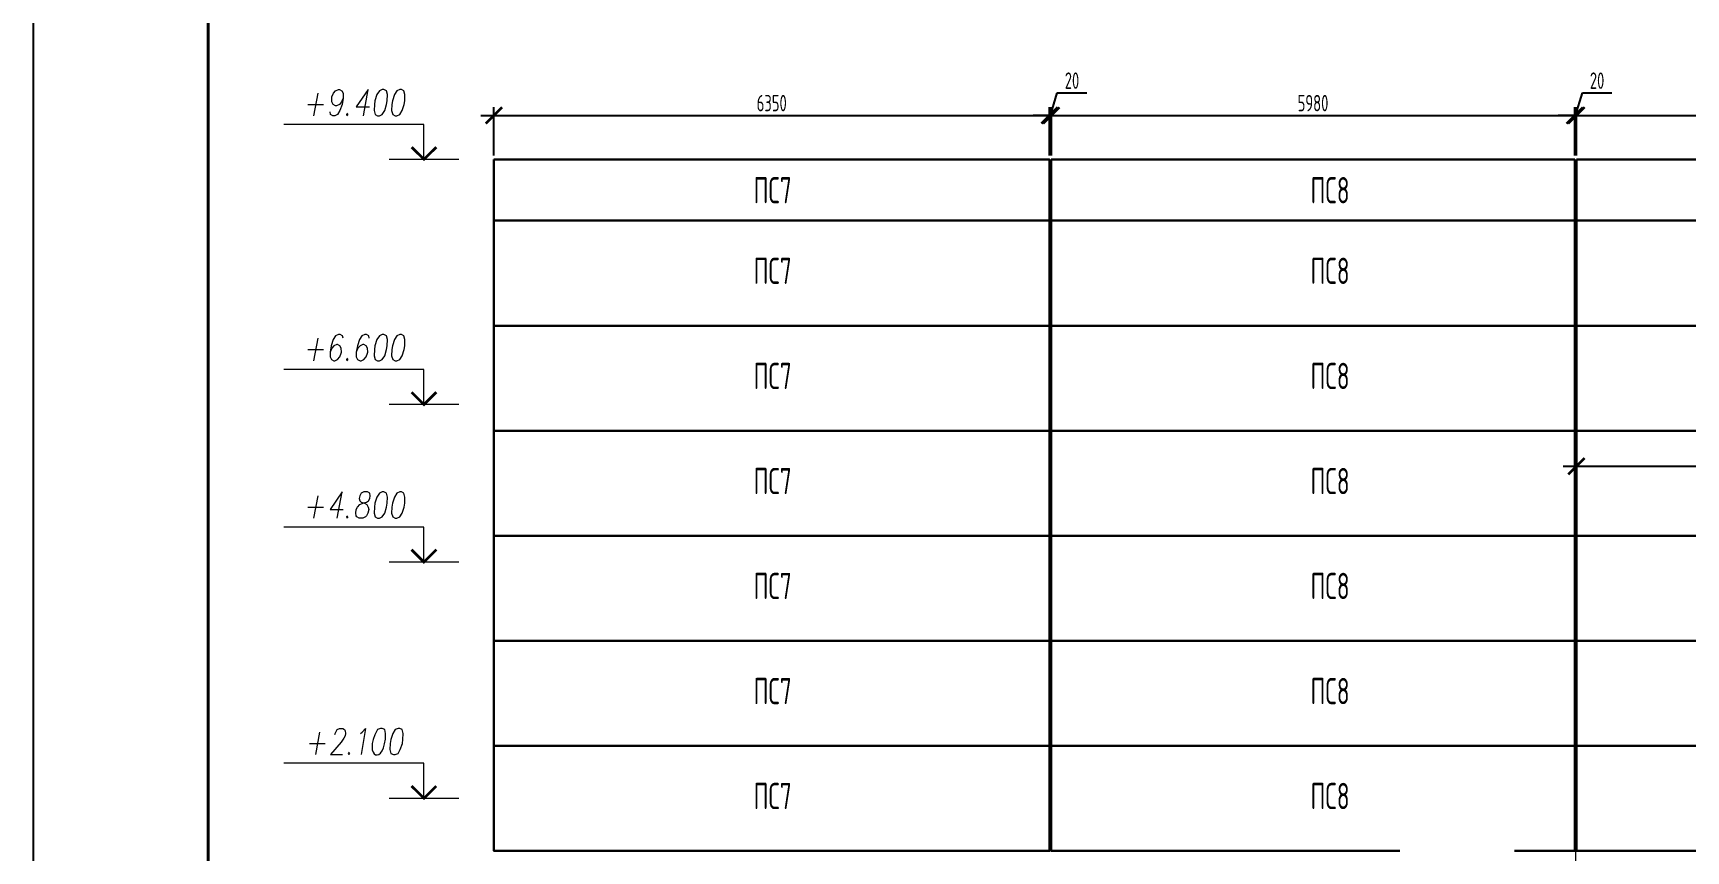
# Model space of a CAD drawing. Header units: millimetres. Extents: x 148937 to 2048786, y 870 to 351006.
# Drawn here: x 648598 to 667485, y 243391 to 252734 of the extents above; entities that cross this region are included whole.
import ezdxf
from ezdxf.enums import TextEntityAlignment as Align

# ---------------------------------------------------------------- set-up
doc = ezdxf.new("R2010")
doc.units = ezdxf.units.MM
doc.layers.get('Defpoints').update_dxf_attribs({"color": 4})
doc.layers.add('PDF _Геометрия', color=7, linetype='Continuous')
doc.layers.add('PDF _Сплошная заливка', color=7, linetype='Continuous', true_color=0x007eff)
doc.layers.add('Размер', color=72, linetype='Continuous', lineweight=0)
doc.layers.add('Текстовые примечания', color=52, linetype='Continuous', lineweight=25)
doc.styles.add('_PP_Text Style', font='cs_gost2304.shx', dxfattribs={"width": 0.8})
doc.styles.add('М2.5', font='isocpeui.ttf', dxfattribs={"height": 2.5})
doc.styles.add('М3', font='isocpeui.ttf', dxfattribs={"height": 3})
doc.dimstyles.new('_PP_DIM Style', dxfattribs={"dimtxt": 2.5, "dimasz": 2.5, "dimexe": 1.25, "dimexo": 0.625, "dimtad": 1, "dimdec": 0, "dimrnd": 0.001, "dimtxsty": '_PP_Text Style', "dimblk": 'ARCHTICK', "dimcen": 2.5, "dimdle": 2, "dimadec": 0, "dimazin": 2, "dimtfac": 0.75, "dimtdec": 0, "dimtmove": 1, "dimatfit": 3, "dimfxl": 1, "dimtfill": 1, "dimtolj": 1, "dimarcsym": 0})

# ---------------------------------------------------------------- blocks, each defined once
blk = doc.blocks.new('_ArchTick')
at = {"color": 0, "linetype": 'ByBlock', "const_width": 0.15}
blk.add_lwpolyline([(-0.5, -0.5), (0.5, 0.5)], dxfattribs=at)
blk = doc.blocks.new('*D372')
at = {"layer": 'Defpoints', "color": 0, "ltscale": 75, "transparency": 16777216}
for p in [(660214, 251793), (653864, 251290), (660214, 251290)]:
    blk.add_point(p, dxfattribs=at)
at = {"layer": 'Размер', "color": 0, "lineweight": -2, "ltscale": 75, "transparency": 16777216}
for p, q in [((653714, 251793), (660364, 251793)), ((653864, 251337), (653864, 251887)), ((660214, 251337), (660214, 251887))]:
    blk.add_line(p, q, dxfattribs=at)
at = {"layer": 'Размер', "color": 0, "lineweight": -2, "ltscale": 75, "transparency": 16777216, "xscale": 187.5, "yscale": 187.5, "zscale": 187.5, "rotation": 180}
blk.add_blockref('_ArchTick', (653864, 251793), dxfattribs=at)
at = {"layer": 'Размер', "color": 0, "lineweight": -2, "ltscale": 75, "transparency": 16777216, "xscale": 187.5, "yscale": 187.5, "zscale": 187.5}
blk.add_blockref('_ArchTick', (660214, 251793), dxfattribs=at)
at = {"layer": 'Размер', "color": 0, "ltscale": 75, "transparency": 16777216, "insert": (657039, 251934), "char_height": 187.5, "attachment_point": 5, "style": '_PP_Text Style', "bg_fill": 3, "box_fill_scale": 1.1, "bg_fill_color": 256, "bg_fill_true_color": 13158600, "bg_fill_transparency": 0}
blk.add_mtext('\\A1;6350', dxfattribs=at)
blk = doc.blocks.new('*D373')
at = {"layer": 'Defpoints', "color": 0, "ltscale": 75, "transparency": 16777216}
for p in [(660234, 251793), (660214, 251290), (660234, 251290)]:
    blk.add_point(p, dxfattribs=at)
at = {"layer": 'Размер', "color": 0, "lineweight": -2, "ltscale": 75, "transparency": 16777216}
for p, q in [((660224, 251793), (660302, 252051)), ((660302, 252051), (660638, 252051)), ((660214, 251793), (660027, 251793)), ((660214, 251337), (660214, 251887)), ((660214, 251793), (660234, 251793)), ((660214, 251793), (660234, 251793)), ((660234, 251337), (660234, 251887)), ((660234, 251793), (660421, 251793))]:
    blk.add_line(p, q, dxfattribs=at)
at = {"layer": 'Размер', "color": 0, "lineweight": -2, "ltscale": 75, "transparency": 16777216, "xscale": 187.5, "yscale": 187.5, "zscale": 187.5}
blk.add_blockref('_ArchTick', (660214, 251793), dxfattribs=at)
at = {"layer": 'Размер', "color": 0, "lineweight": -2, "ltscale": 75, "transparency": 16777216, "xscale": 187.5, "yscale": 187.5, "zscale": 187.5, "rotation": 180}
blk.add_blockref('_ArchTick', (660234, 251793), dxfattribs=at)
at = {"layer": 'Размер', "color": 0, "ltscale": 75, "transparency": 16777216, "insert": (660470, 252191), "char_height": 187.5, "attachment_point": 5, "style": '_PP_Text Style', "bg_fill": 3, "box_fill_scale": 1.1, "bg_fill_color": 256, "bg_fill_true_color": 13158600, "bg_fill_transparency": 0}
blk.add_mtext('\\A1;20', dxfattribs=at)
blk = doc.blocks.new('*D331')
at = {"layer": 'Defpoints', "color": 0, "ltscale": 75, "transparency": 16777216}
for p in [(666214, 251793), (660234, 251290), (666214, 251290)]:
    blk.add_point(p, dxfattribs=at)
at = {"layer": 'Размер', "color": 0, "lineweight": -2, "ltscale": 75, "transparency": 16777216}
for p, q in [((660084, 251793), (666364, 251793)), ((660234, 251337), (660234, 251887)), ((666214, 251337), (666214, 251887))]:
    blk.add_line(p, q, dxfattribs=at)
at = {"layer": 'Размер', "color": 0, "lineweight": -2, "ltscale": 75, "transparency": 16777216, "xscale": 187.5, "yscale": 187.5, "zscale": 187.5, "rotation": 180}
blk.add_blockref('_ArchTick', (660234, 251793), dxfattribs=at)
at = {"layer": 'Размер', "color": 0, "lineweight": -2, "ltscale": 75, "transparency": 16777216, "xscale": 187.5, "yscale": 187.5, "zscale": 187.5}
blk.add_blockref('_ArchTick', (666214, 251793), dxfattribs=at)
at = {"layer": 'Размер', "color": 0, "ltscale": 75, "transparency": 16777216, "insert": (663224, 251934), "char_height": 187.5, "attachment_point": 5, "style": '_PP_Text Style', "bg_fill": 3, "box_fill_scale": 1.1, "bg_fill_color": 256, "bg_fill_true_color": 13158600, "bg_fill_transparency": 0}
blk.add_mtext('\\A1;5980', dxfattribs=at)
blk = doc.blocks.new('*D332')
at = {"layer": 'Defpoints', "color": 0, "ltscale": 75, "transparency": 16777216}
for p in [(666234, 251793), (666214, 251290), (666234, 251290)]:
    blk.add_point(p, dxfattribs=at)
at = {"layer": 'Размер', "color": 0, "lineweight": -2, "ltscale": 75, "transparency": 16777216}
for p, q in [((666224, 251793), (666302, 252051)), ((666302, 252051), (666638, 252051)), ((666214, 251793), (666027, 251793)), ((666214, 251337), (666214, 251887)), ((666214, 251793), (666234, 251793)), ((666214, 251793), (666234, 251793)), ((666234, 251337), (666234, 251887)), ((666234, 251793), (666421, 251793))]:
    blk.add_line(p, q, dxfattribs=at)
at = {"layer": 'Размер', "color": 0, "lineweight": -2, "ltscale": 75, "transparency": 16777216, "xscale": 187.5, "yscale": 187.5, "zscale": 187.5}
blk.add_blockref('_ArchTick', (666214, 251793), dxfattribs=at)
at = {"layer": 'Размер', "color": 0, "lineweight": -2, "ltscale": 75, "transparency": 16777216, "xscale": 187.5, "yscale": 187.5, "zscale": 187.5, "rotation": 180}
blk.add_blockref('_ArchTick', (666234, 251793), dxfattribs=at)
at = {"layer": 'Размер', "color": 0, "ltscale": 75, "transparency": 16777216, "insert": (666470, 252191), "char_height": 187.5, "attachment_point": 5, "style": '_PP_Text Style', "bg_fill": 3, "box_fill_scale": 1.1, "bg_fill_color": 256, "bg_fill_true_color": 13158600, "bg_fill_transparency": 0}
blk.add_mtext('\\A1;20', dxfattribs=at)
blk = doc.blocks.new('*D333')
at = {"layer": 'Defpoints', "color": 0, "ltscale": 75, "transparency": 16777216}
for p in [(672214, 251793), (666234, 251290), (672214, 251290)]:
    blk.add_point(p, dxfattribs=at)
at = {"layer": 'Размер', "color": 0, "lineweight": -2, "ltscale": 75, "transparency": 16777216}
for p, q in [((666084, 251793), (672364, 251793)), ((666234, 251337), (666234, 251887)), ((672214, 251337), (672214, 251887))]:
    blk.add_line(p, q, dxfattribs=at)
at = {"layer": 'Размер', "color": 0, "lineweight": -2, "ltscale": 75, "transparency": 16777216, "xscale": 187.5, "yscale": 187.5, "zscale": 187.5, "rotation": 180}
blk.add_blockref('_ArchTick', (666234, 251793), dxfattribs=at)
at = {"layer": 'Размер', "color": 0, "lineweight": -2, "ltscale": 75, "transparency": 16777216, "xscale": 187.5, "yscale": 187.5, "zscale": 187.5}
blk.add_blockref('_ArchTick', (672214, 251793), dxfattribs=at)
at = {"layer": 'Размер', "color": 0, "ltscale": 75, "transparency": 16777216, "insert": (669224, 251934), "char_height": 187.5, "attachment_point": 5, "style": '_PP_Text Style', "bg_fill": 3, "box_fill_scale": 1.1, "bg_fill_color": 256, "bg_fill_true_color": 13158600, "bg_fill_transparency": 0}
blk.add_mtext('\\A1;5980', dxfattribs=at)
blk = doc.blocks.new('*D347')
at = {"layer": 'Defpoints', "color": 0, "ltscale": 75, "transparency": 16777216}
for p in [(666234, 247786), (673123, 247786), (673123, 247786)]:
    blk.add_point(p, dxfattribs=at)
at = {"layer": 'Размер', "color": 0, "lineweight": -2, "ltscale": 75, "transparency": 16777216}
for p, q in [((666234, 247832), (666234, 247879)), ((673123, 247832), (673123, 247879)), ((666084, 247786), (673273, 247786))]:
    blk.add_line(p, q, dxfattribs=at)
at = {"layer": 'Размер', "color": 0, "lineweight": -2, "ltscale": 75, "transparency": 16777216, "xscale": 187.5, "yscale": 187.5, "zscale": 187.5, "rotation": 180}
blk.add_blockref('_ArchTick', (666234, 247786), dxfattribs=at)
at = {"layer": 'Размер', "color": 0, "lineweight": -2, "ltscale": 75, "transparency": 16777216, "xscale": 187.5, "yscale": 187.5, "zscale": 187.5}
blk.add_blockref('_ArchTick', (673123, 247786), dxfattribs=at)
at = {"layer": 'Размер', "color": 0, "ltscale": 75, "transparency": 16777216, "insert": (669679, 247926), "char_height": 187.5, "attachment_point": 5, "style": '_PP_Text Style', "bg_fill": 3, "box_fill_scale": 1.1, "bg_fill_color": 256, "bg_fill_true_color": 13158600, "bg_fill_transparency": 0}
blk.add_mtext('\\A1;6890', dxfattribs=at)
blk = doc.blocks.new('*U427')
blk.add_lwpolyline([(0, 0), (594, 0), (594, 420), (0, 420)], close=True)
at = {"const_width": 0.35}
blk.add_lwpolyline([(20, 5), (589, 5), (589, 415), (20, 415)], close=True, dxfattribs=at)
at = {"style": 'М2.5'}
for tag, height, p in [('ГРАФА_ЗАКАЗЧИК', 2.5, (474.05, 55)), ('ГРАФА_10Ф3-1', 2.5, (405, 32.5)), ('ГРАФА_13Ф3-1', 2.5, (460, 32.5)), ('ГРАФА_10Ф3-2', 2.5, (405, 27.5)), ('ГРАФА_13Ф3-2', 2.5, (460, 27.5)), ('ГРАФА_10Ф3-3', 2.5, (405, 22.5)), ('ГРАФА_13Ф3-3', 2.5, (460, 22.5)), ('ГРАФА_10Ф3-4', 2.5, (405, 17.5)), ('ГРАФА_13Ф3-4', 2.5, (460, 17.5)), ('ГРАФА_10Ф3-5', 2.5, (405, 12.5)), ('ГРАФА_13Ф3-5', 2.5, (460, 12.5)), ('ГРАФА_10Ф3-6', 2.5, (405, 7.5)), ('ГРАФА_13Ф3-6', 2.5, (460, 7.5)), ('ФОРМАТ', 3, (527.51, 2.5)), ('СВОЙСТВА_2', 3, (549.57, 2.5))]:
    blk.add_attdef(tag, text='', height=height, dxfattribs=at).set_placement(p, align=Align.MIDDLE_LEFT)
at = {"style": 'М3'}
for tag, p in [('ГРАФА_1Ф3', (529, 55)), ('ГРАФА_6Ф3', (546.5, 25)), ('ГРАФА_7Ф3', (562.5, 25)), ('ГРАФА_8Ф3', (580, 25))]:
    blk.add_attdef(tag, text='', height=3, dxfattribs=at).set_placement(p, align=Align.MIDDLE_CENTER)
at = {"lineweight": 30, "flags": 104}
for tag, height, p in [('ГРАФА_2Ф3', 2.4, (529, 42.5)), ('ГРАФА_3Ф3', 2.5, (504, 27.5)), ('ГРАФА_4Ф3', 2.5, (504, 12.5))]:
    blk.add_attdef(tag, text='', height=height, dxfattribs=at).set_placement(p, align=Align.MIDDLE_CENTER)

msp = doc.modelspace()

# ---------------------------------------------------------------- linework, layer by layer
at = {"layer": 'PDF _Геометрия', "color": 7, "lineweight": 15}
for points in [[(651851.45271, 252047.99171), (651804.1917, 251790.20438)], [(652141.46258, 251989.98973), (652122.12853, 251947.02518), (652098.49802, 251919.09822), (652066.27461, 251904.06062), (652055.53347, 251904.06062), (652027.60651, 251919.09822), (652012.56891, 251947.02518), (652010.42068, 251989.98973), (652012.56891, 252005.02733), (652029.75473, 252047.99188), (652055.53347, 252075.91884), (652087.75688, 252090.95644), (652098.49802, 252090.95644), (652126.42498, 252075.91884), (652141.46258, 252047.99188), (652141.46258, 251989.98973), (652128.57321, 251919.09822), (652104.9427, 251848.2067), (652077.01574, 251805.24215), (652044.79233, 251790.20456), (652025.45828, 251790.20456), (651997.53132, 251805.24215), (651993.23486, 251833.16911)], [(652375.6187, 251790.20263), (652427.17616, 252090.95451), (652291.83782, 251891.16934), (652442.21376, 251891.16934)], [(651737.59472, 251919.09673), (651918.04584, 251919.09673)], [(652190.87199, 251818.12977), (652177.98262, 251805.2404), (652184.4273, 251790.20281), (652197.31667, 251805.2404)], [(653065.19787, 251289.6654), (653065.19787, 251691.38398), (651464.76819, 251691.38398)], [(653464.76945, 251289.6654), (652665.62874, 251289.6654)], [(651851.45271, 249248.84907), (651804.1917, 248991.06175)], [(652141.46258, 249248.84907), (652135.01789, 249276.77604), (652107.09093, 249291.81363), (652087.75688, 249291.81363), (652055.53347, 249276.77604), (652027.60651, 249233.81148), (652006.12423, 249162.91997), (651993.23486, 249089.88022), (651993.23486, 249034.0263), (652008.27246, 249006.09934), (652036.19942, 248991.06175), (652044.79233, 248991.06175), (652077.01574, 249006.09934), (652102.79448, 249034.0263), (652119.9803, 249076.99086), (652122.12853, 249089.88022), (652119.9803, 249132.84478), (652104.9427, 249162.91997), (652077.01574, 249175.80933), (652068.42283, 249175.80933), (652036.19942, 249162.91997), (652010.42068, 249132.84478), (651993.23486, 249089.88022)], [(652440.065, 249248.84907), (652435.76855, 249276.77604), (652407.84159, 249291.81363), (652388.50754, 249291.81363), (652356.28412, 249276.77604), (652328.35716, 249233.81148), (652304.72666, 249162.91997), (652291.83729, 249089.88022), (652291.83729, 249034.0263), (652306.87489, 249006.09934), (652334.80185, 248991.06175), (652345.54298, 248991.06175), (652377.7664, 249006.09934), (652403.54513, 249034.0263), (652420.73095, 249076.99086), (652422.87918, 249089.88022), (652420.73095, 249132.84478), (652405.69336, 249162.91997), (652377.7664, 249175.80933), (652367.02526, 249175.80933), (652334.80185, 249162.91997), (652311.17134, 249132.84478), (652291.83729, 249089.88022)], [(651737.59472, 249119.95629), (651918.04584, 249119.95629)], [(652190.87199, 249018.98932), (652177.98262, 249006.09996), (652184.4273, 248991.06236), (652197.31667, 249006.09996)], [(653065.19787, 248490.52714), (653065.19787, 248890.09749), (651464.76819, 248890.09749)], [(653464.76945, 248490.52714), (652665.62874, 248490.52714)], [(651851.45271, 247448.63539), (651804.1917, 247190.84806)], [(652074.86804, 247190.8485), (652128.57373, 247491.60038), (651993.23539, 247291.8152), (652143.61133, 247291.8152)], [(651737.59472, 247319.7426), (651918.04584, 247319.7426)], [(653065.19787, 246690.31127), (653065.19787, 247089.88162), (651464.76819, 247089.88162)], [(652190.87199, 247218.77564), (652177.98262, 247205.88627), (652184.4273, 247190.84867), (652197.31667, 247205.88627)], [(653464.76945, 246690.31127), (652665.62874, 246690.31127)], [(652044.78971, 244720.38576), (652049.08616, 244733.27512), (652064.12376, 244763.35031), (652074.86489, 244776.23968), (652098.4954, 244791.27727), (652137.1635, 244791.27727), (652156.49755, 244776.23968), (652162.94223, 244763.35031), (652167.23869, 244733.27512), (652162.94223, 244705.34816), (652147.90464, 244677.4212), (652119.97768, 244634.45665), (651995.38047, 244490.52539), (652135.01527, 244490.52539)], [(652339.10022, 244733.27569), (652360.5825, 244748.31329), (652397.10237, 244791.27784), (652345.54491, 244490.52596)], [(652626.95994, 244733.27552), (652616.2188, 244776.24007), (652588.29184, 244791.27766), (652568.95779, 244791.27766), (652534.58615, 244776.24007)], [(651756.93016, 244619.41879), (651937.38129, 244619.41879)], [(651870.78379, 244748.31377), (651825.671, 244490.52644)], [(652210.20744, 244520.60106), (652197.31807, 244505.56347), (652205.91098, 244490.52587), (652218.80035, 244505.56347)], [(653065.19787, 243989.98965), (653065.19787, 244391.70823), (651464.76819, 244391.70823)], [(653464.76945, 243989.98965), (652665.62874, 243989.98965)]]:
    msp.add_lwpolyline(points, dxfattribs=at)
for points in [[(652588.29324, 252090.95451), (652556.06982, 252075.91692), (652528.14286, 252032.95236), (652504.51236, 251962.06085), (652498.06768, 251919.0963), (652495.91945, 251848.20478), (652508.80881, 251805.24023), (652534.58755, 251790.20263), (652556.06982, 251790.20263), (652588.29324, 251805.24023), (652616.2202, 251848.20478), (652637.70248, 251919.0963), (652646.29539, 251962.06085), (652648.44362, 252032.95236), (652635.55425, 252075.91692), (652607.62729, 252090.95451)], [(652788.07684, 252090.95451), (652755.85343, 252075.91692), (652727.92647, 252032.95236), (652706.44419, 251962.06085), (652697.85128, 251919.0963), (652695.70305, 251848.20478), (652708.59242, 251805.24023), (652734.37115, 251790.20263), (652755.85343, 251790.20263), (652788.07684, 251805.24023), (652816.0038, 251848.20478), (652837.48608, 251919.0963), (652846.07899, 251962.06085), (652848.22722, 252032.95236), (652835.33785, 252075.91692), (652807.41089, 252090.95451)], [(652588.29324, 249291.81407), (652556.06982, 249276.77647), (652528.14286, 249233.81192), (652504.51236, 249162.9204), (652498.06768, 249119.95585), (652495.91945, 249046.91611), (652508.80881, 249006.09978), (652534.58755, 248991.06219), (652556.06982, 248991.06219), (652588.29324, 249006.09978), (652616.2202, 249046.91611), (652637.70248, 249119.95585), (652646.29539, 249162.9204), (652648.44362, 249233.81192), (652635.55425, 249276.77647), (652607.62729, 249291.81407)], [(652788.07684, 249291.81407), (652755.85343, 249276.77647), (652727.92647, 249233.81192), (652706.44419, 249162.9204), (652697.85128, 249119.95585), (652695.70305, 249046.91611), (652708.59242, 249006.09978), (652734.37115, 248991.06219), (652755.85343, 248991.06219), (652788.07684, 249006.09978), (652816.0038, 249046.91611), (652837.48608, 249119.95585), (652846.07899, 249162.9204), (652848.22722, 249233.81192), (652835.33785, 249276.77647), (652807.41089, 249291.81407)], [(652377.76675, 247491.60038), (652345.54333, 247476.56279), (652330.50574, 247448.63583), (652326.20928, 247418.56064), (652330.50574, 247390.63368), (652347.69156, 247375.59608), (652386.35966, 247362.70672), (652412.13839, 247347.66912), (652427.17599, 247319.74216), (652433.62067, 247291.8152), (652425.02776, 247248.85065), (652409.99017, 247218.77546), (652397.1008, 247205.88609), (652364.87738, 247190.8485), (652326.20928, 247190.8485), (652298.28232, 247205.88609), (652289.68941, 247218.77546), (652285.39296, 247248.85065), (652291.83764, 247291.8152), (652306.87524, 247319.74216), (652332.65397, 247347.66912), (652364.87738, 247362.70672), (652407.84194, 247375.59608), (652431.47244, 247390.63368), (652446.51004, 247418.56064), (652450.80649, 247448.63583), (652446.51004, 247476.56279), (652418.58308, 247491.60038)], [(652588.29324, 247491.60038), (652556.06982, 247476.56279), (652528.14286, 247433.59823), (652504.51236, 247362.70672), (652498.06768, 247319.74216), (652495.91945, 247248.85065), (652508.80881, 247205.88609), (652534.58755, 247190.8485), (652556.06982, 247190.8485), (652588.29324, 247205.88609), (652616.2202, 247248.85065), (652637.70248, 247319.74216), (652646.29539, 247362.70672), (652648.44362, 247433.59823), (652635.55425, 247476.56279), (652607.62729, 247491.60038)], [(652788.07684, 247491.60038), (652755.85343, 247476.56279), (652727.92647, 247433.59823), (652706.44419, 247362.70672), (652697.85128, 247319.74216), (652695.70305, 247248.85065), (652708.59242, 247205.88609), (652734.37115, 247190.8485), (652755.85343, 247190.8485), (652788.07684, 247205.88609), (652816.0038, 247248.85065), (652837.48608, 247319.74216), (652846.07899, 247362.70672), (652848.22722, 247433.59823), (652835.33785, 247476.56279), (652807.41089, 247491.60038)], [(652768.74577, 244791.27766), (652736.52235, 244776.24007), (652708.59539, 244733.27552), (652684.96489, 244662.384), (652678.5202, 244619.41945), (652674.22375, 244548.52793), (652687.11311, 244505.56338), (652715.04007, 244490.52579), (652734.37412, 244490.52579), (652768.74577, 244505.56338), (652794.5245, 244548.52793), (652818.155, 244619.41945), (652824.59969, 244662.384), (652828.89614, 244733.27552), (652816.00678, 244776.24007), (652788.07982, 244791.27766)]]:
    msp.add_lwpolyline(points, close=True, dxfattribs=at)
at = {"layer": 'PDF _Геометрия', "color": 7, "lineweight": 30}
for points in [[(653864.34103, 251289.66116), (653864.34103, 250591.48748), (660214.49922, 250591.48748), (660214.49922, 251289.66116)], [(660233.8341, 251289.66116), (660233.8341, 250591.48748), (666214.49701, 250591.48748), (666214.49701, 251289.66116)], [(666233.82973, 251289.66116), (666233.82973, 250591.48748), (672214.49264, 250591.48748), (672214.49264, 251289.66116)], [(653864.34103, 250591.4883), (653864.34103, 249390.62953), (660214.49922, 249390.62953), (660214.49922, 250591.4883)], [(660233.8341, 250591.4883), (660233.8341, 249390.62953), (666214.49701, 249390.62953), (666214.49701, 250591.4883)], [(666233.82973, 250591.4883), (666233.82973, 249390.62953), (672214.49264, 249390.62953), (672214.49264, 250591.4883)], [(653864.34103, 249390.63036), (653864.34103, 248189.77159), (660214.49922, 248189.77159), (660214.49922, 249390.63036)], [(660233.8341, 249390.63036), (660233.8341, 248189.77159), (666214.49701, 248189.77159), (666214.49701, 249390.63036)], [(666233.82973, 249390.63036), (666233.82973, 248189.77159), (672214.49264, 248189.77159), (672214.49264, 249390.63036)], [(653864.34103, 248189.7712), (653864.34103, 246991.06069), (660214.49922, 246991.06069), (660214.49922, 248189.7712)], [(660233.8341, 248189.7712), (660233.8341, 246991.06069), (666214.49701, 246991.06069), (666214.49701, 248189.7712)], [(666233.82973, 248189.7712), (666233.82973, 246991.06069), (673123.19272, 246991.06069), (673123.19272, 248189.7712)], [(653864.34103, 246991.06042), (653864.34103, 245790.20165), (660214.49922, 245790.20165), (660214.49922, 246991.06042)], [(660233.8341, 246991.06042), (660233.8341, 245790.20165), (666214.49701, 245790.20165), (666214.49701, 246991.06042)], [(666233.82973, 246991.06042), (666233.82973, 245790.20165), (672214.49264, 245790.20165), (672214.49264, 246991.06042)], [(653864.34103, 245790.20235), (653864.34103, 244591.49185), (660214.49922, 244591.49185), (660214.49922, 245790.20235)], [(660233.8341, 245790.20235), (660233.8341, 244591.49185), (666214.49701, 244591.49185), (666214.49701, 245790.20235)], [(666233.82973, 245790.20235), (666233.82973, 244591.49185), (672214.49264, 244591.49185), (672214.49264, 245790.20235)], [(653864.34103, 244591.49158), (653864.34103, 243390.63281), (660214.49922, 243390.63281), (660214.49922, 244591.49158)], [(666233.82973, 244591.49158), (666233.82973, 243390.63281), (672214.49264, 243390.63281), (672214.49264, 244591.49158)]]:
    msp.add_lwpolyline(points, close=True, dxfattribs=at)
at = {"layer": 'PDF _Геометрия', "color": 7, "lineweight": 5}
for points in [[(666225.23717, 245313.29506), (666225.23717, 243979.24635)], [(666225.23717, 243740.79372), (666225.23717, 243742.94195)], [(666225.23717, 243500.19229), (666225.23717, 241579.67764)]]:
    msp.add_lwpolyline(points, dxfattribs=at)
at = {"layer": 'PDF _Геометрия', "color": 7, "lineweight": 30}
msp.add_lwpolyline([(665524.91316, 243390.63281), (666214.49394, 243390.63281), (666214.49394, 244591.49158), (660233.83081, 244591.49158), (660233.83081, 243390.63281), (664214.49494, 243390.63281)], dxfattribs=at)
at = {"layer": 'PDF _Геометрия', "color": 7, "lineweight": 15}
msp.add_open_spline([(652534.58615, 244776.24007), (652350.41143, 244450.64036), (652628.60691, 244353.79109), (652626.95994, 244733.27552)], degree=3, dxfattribs=at)
at = {"layer": 'PDF _Сплошная заливка', "color": 7, "lineweight": 25, "transparency": 33554559}
for points in [[(652912.67335, 251420.70852), (653065.19752, 251311.1489), (653065.19752, 251270.33258)], [(652934.15913, 251442.18992), (652912.67685, 251420.70764), (653065.20102, 251311.14803)], [(653065.19787, 251311.14899), (653065.19787, 251270.33266), (653196.23976, 251442.19088)], [(653065.19787, 251270.33214), (653196.23976, 251442.19036), (653217.72204, 251420.70808)]]:
    msp.add_solid(points, dxfattribs=at)
at = {"layer": 'PDF _Сплошная заливка', "color": 7, "lineweight": 15, "transparency": 33554559}
for points in [[(652912.67335, 248621.56807), (653065.19752, 248512.00846), (653065.19752, 248469.0439)], [(652934.15913, 248643.04947), (652912.67685, 248621.56719), (653065.20102, 248512.00758)], [(653065.19787, 248512.00854), (653065.19787, 248469.04399), (653196.23976, 248643.05043)], [(653065.19787, 248469.04355), (653196.23976, 248643.05), (653217.72204, 248621.56772)], [(652912.67335, 246821.3522), (653065.19752, 246711.79258), (653065.19752, 246668.82803)], [(652934.15913, 246842.83579), (652912.67685, 246821.35351), (653065.20102, 246711.7939)], [(653065.19787, 246668.82877), (653196.23976, 246842.83522), (653217.72204, 246821.35294)], [(653065.19787, 246711.79267), (653065.19787, 246668.82812), (653196.23976, 246842.83456)], [(652912.67335, 244121.03057), (653065.19752, 244011.47096), (653065.19752, 243970.65464)], [(652934.15913, 244142.51307), (652912.67685, 244121.03079), (653065.20102, 244011.47118)], [(653065.19787, 244011.47105), (653065.19787, 243970.65472), (653196.23976, 244142.51294)], [(653065.19787, 243970.6542), (653196.23976, 244142.51242), (653217.72204, 244121.03014)]]:
    msp.add_solid(points, dxfattribs=at)

# ---------------------------------------------------------------- texts
at = {"layer": 'Текстовые примечания', "color": 7, "ltscale": 75, "char_height": 300, "attachment_point": 5, "style": '_PP_Text Style'}
for s, heights, insert in [('\\pxqc;ПС7', [723.90573], (657049.08756, 250939.10859)), ('\\pxqc;ПС8', [723.90573], (663418.58063, 250939.10859)), ('\\pxqc;ПС7', [1198.7105], (657049.08756, 250017.8651)), ('\\pxqc;ПС8', [1198.7105], (663418.58063, 250017.8651)), ('\\pxqc;ПС7', [1198.7105], (657049.08756, 248817.00715)), ('\\pxqc;ПС8', [1198.7105], (663418.58063, 248817.00715)), ('\\pxqc;ПС7', [1198.7105], (657049.08756, 247616.14921)), ('\\pxqc;ПС8', [1198.7105], (663418.58063, 247616.14921)), ('\\pxqc;ПС7', [1198.7105], (657049.08756, 246417.43831)), ('\\pxqc;ПС8', [1198.7105], (663418.58063, 246417.43831)), ('\\pxqc;ПС7', [1198.7105], (657049.08756, 245216.57997)), ('\\pxqc;ПС8', [1198.7105], (663418.58063, 245216.57997)), ('\\pxqc;ПС7', [1198.7105], (657049.08756, 244017.8692)), ('\\pxqc;ПС8', [1198.7105], (663418.58063, 244017.8692))]:
    msp.add_mtext_dynamic_manual_height_columns(s, width=6369.4930712, gutter_width=75, heights=heights, dxfattribs=dict(at, insert=insert))

# ---------------------------------------------------------------- next in the draw order: dimensions: what is measured, and where the dimension line sits
at = {"layer": 'Размер', "color": 7, "ltscale": 75}
dim = msp.add_linear_dim(base=(660214.49922, 251792.98761), p1=(653864.34103, 251289.66116), p2=(660214.49922, 251289.66116), dimstyle='_PP_DIM Style', override={"dimscale": 75}, dxfattribs=at)
dim.commit()
dim.dimension.update_dxf_attribs({"geometry": '*D372', "text_midpoint": (657039.42012, 251933.61261)})
dim = msp.add_linear_dim(base=(673123.19354, 247785.56366), p1=(666233.82973, 247785.56366), p2=(673123.19354, 247785.56366), text='6890', dimstyle='_PP_DIM Style', override={"dimscale": 75}, dxfattribs=at)
dim.commit()
dim.dimension.update_dxf_attribs({"geometry": '*D347', "text_midpoint": (669678.51163, 247926.18866)})

# ---------------------------------------------------------------- next in the draw order: dimensions: what is measured, and where the dimension line sits
dim = msp.add_linear_dim(base=(660233.8341, 251792.98761), p1=(660214.49922, 251289.66116), p2=(660233.8341, 251289.66116), text='20', dimstyle='_PP_DIM Style', override={"dimscale": 75}, dxfattribs=at)
dim.commit()
dim.dimension.update_dxf_attribs({"geometry": '*D373', "text_midpoint": (660348.38541, 252191.42511)})

# ---------------------------------------------------------------- next in the draw order: dimensions: what is measured, and where the dimension line sits
dim = msp.add_linear_dim(base=(666214.49701, 251792.98761), p1=(660233.8341, 251289.66116), p2=(666214.49701, 251289.66116), text='5980', dimstyle='_PP_DIM Style', override={"dimscale": 75}, dxfattribs=at)
dim.commit()
dim.dimension.update_dxf_attribs({"geometry": '*D331', "text_midpoint": (663224.16555, 251933.61261)})

# ---------------------------------------------------------------- next in the draw order: dimensions: what is measured, and where the dimension line sits
dim = msp.add_linear_dim(base=(666233.82973, 251792.98761), p1=(666214.49701, 251289.66116), p2=(666233.82973, 251289.66116), text='20', dimstyle='_PP_DIM Style', override={"dimscale": 75}, dxfattribs=at)
dim.commit()
dim.dimension.update_dxf_attribs({"geometry": '*D332', "text_midpoint": (666348.38212, 252191.42511)})

# ---------------------------------------------------------------- next in the draw order: dimensions: what is measured, and where the dimension line sits
dim = msp.add_linear_dim(base=(672214.49264, 251792.98761), p1=(666233.82973, 251289.66116), p2=(672214.49264, 251289.66116), text='5980', dimstyle='_PP_DIM Style', override={"dimscale": 75}, dxfattribs=at)
dim.commit()
dim.dimension.update_dxf_attribs({"geometry": '*D333', "text_midpoint": (669224.16118, 251933.61261)})

# ---------------------------------------------------------------- next in the draw order: block references
at = {"xscale": 100, "yscale": 100, "zscale": 100}
msp.add_blockref('*U427', (648598.19361, 226991), dxfattribs=at)

doc.saveas('drawing.dxf')
